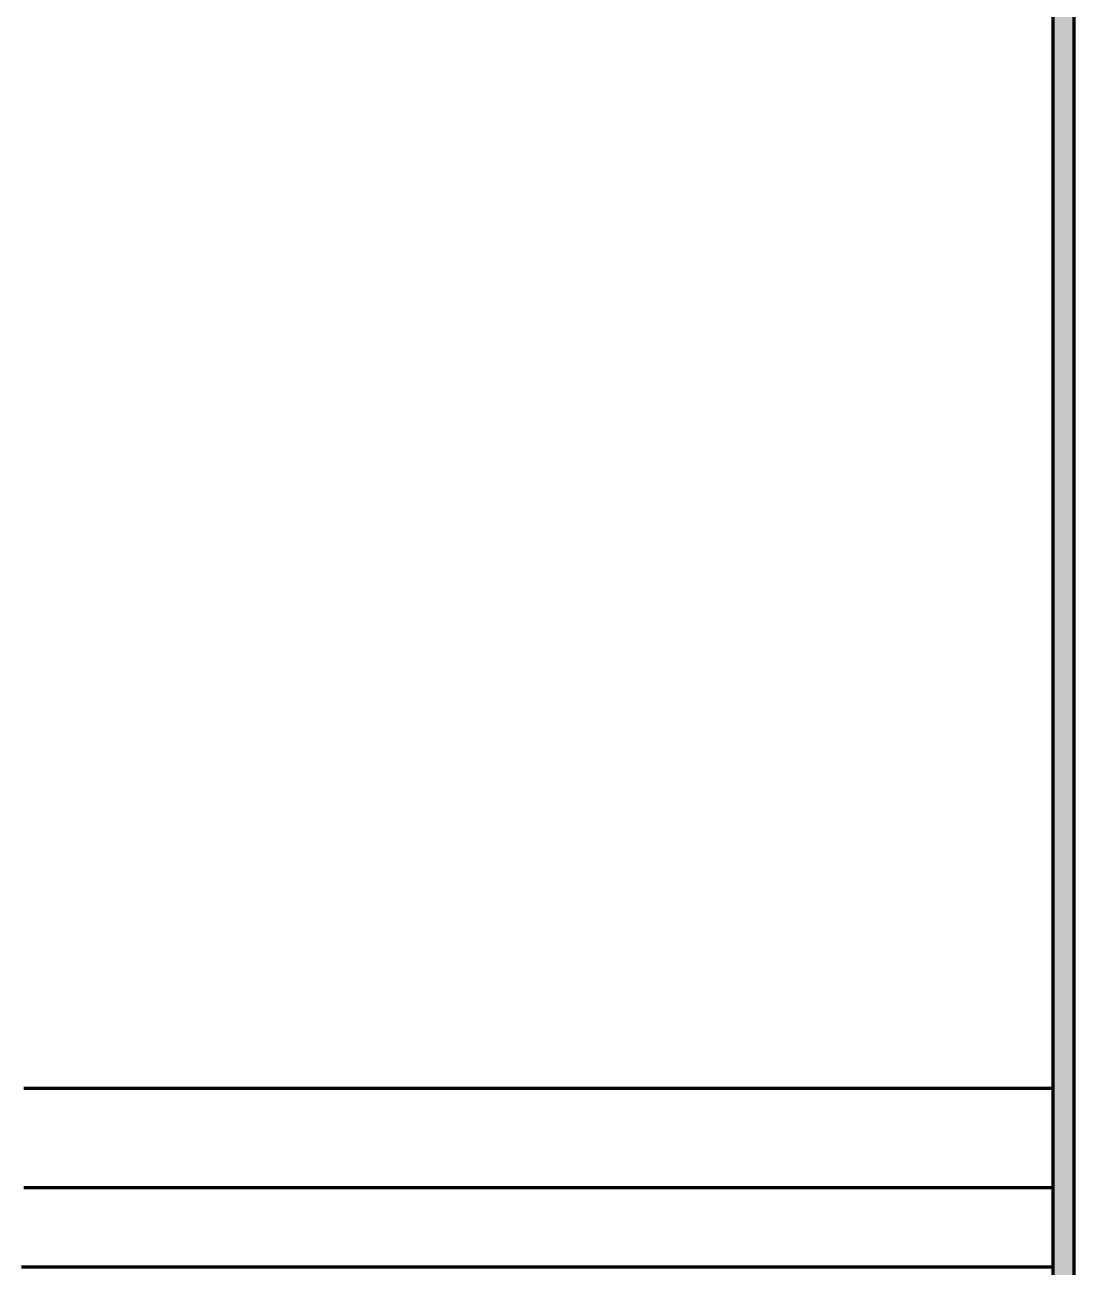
# Model space of a CAD drawing. Header units: millimetres. Extents: x 0 to 2382, y 0 to 420.
# Drawn here: x 736.99 to 762.1, y 111.65 to 141.39 of the extents above; entities that cross this region are included whole.
import ezdxf

# ---------------------------------------------------------------- set-up
doc = ezdxf.new("R2010")
doc.units = ezdxf.units.MM
doc.layers.add('01-VISIBLE', color=7, linetype='CONTINUOUS', lineweight=70)
doc.layers.add('05-RAYADO', color=8, linetype='CONTINUOUS', lineweight=18)

msp = doc.modelspace()

# ---------------------------------------------------------------- hatches: boundary and pattern name
at = {"layer": '05-RAYADO'}
h = msp.add_hatch(color=7, dxfattribs=at)
h.dxf.hatch_style = 1
h.paths.add_polyline_path([(762.1, 93.922), (761.6, 93.922), (761.6, 322.788), (762.1, 322.788)])

# ---------------------------------------------------------------- linework, layer by layer
at = {"layer": '01-VISIBLE'}
for p, q in [((761.6, 93.922), (761.6, 322.788)), ((762.1, 93.922), (762.1, 322.788))]:
    msp.add_line(p, q, dxfattribs=at)
for points in [[(761.6, 115.927), (761.513, 115.927), (761.427, 115.927), (761.34, 115.927), (761.253, 115.927), (761.166, 115.927), (761.08, 115.927), (760.993, 115.927), (760.906, 115.927), (760.819, 115.927), (760.732, 115.927), (760.646, 115.927), (760.559, 115.927), (760.472, 115.927), (760.385, 115.927), (760.299, 115.927), (760.212, 115.927), (760.125, 115.927), (760.038, 115.927), (759.952, 115.927), (759.865, 115.927), (759.778, 115.927), (759.692, 115.927), (759.605, 115.927), (759.518, 115.927), (759.431, 115.927), (759.345, 115.927), (759.258, 115.927), (759.171, 115.927), (759.084, 115.927), (758.997, 115.927), (758.911, 115.927), (758.824, 115.927), (758.737, 115.927), (758.65, 115.927), (758.564, 115.927), (758.477, 115.927), (758.39, 115.927), (758.303, 115.927), (758.217, 115.927), (758.13, 115.927), (758.043, 115.927), (757.957, 115.927), (757.87, 115.927), (757.783, 115.927), (757.696, 115.927), (757.61, 115.927), (757.523, 115.927), (757.436, 115.927), (757.349, 115.927), (757.263, 115.927), (757.176, 115.927), (757.089, 115.927), (757.002, 115.927), (756.915, 115.927), (756.829, 115.927), (756.742, 115.927), (756.655, 115.927), (756.568, 115.927), (756.482, 115.927), (756.395, 115.927), (756.308, 115.927), (756.221, 115.927), (756.135, 115.927), (756.048, 115.927), (755.961, 115.927), (755.875, 115.927), (755.788, 115.927), (755.701, 115.927), (755.614, 115.927), (755.528, 115.927), (755.441, 115.927), (755.354, 115.927), (755.267, 115.927), (755.181, 115.927), (755.094, 115.927), (755.007, 115.927), (754.92, 115.927), (754.833, 115.927), (754.747, 115.927), (754.66, 115.927), (754.573, 115.927), (754.486, 115.927), (754.4, 115.927), (754.313, 115.927), (754.226, 115.927), (754.139, 115.927), (754.053, 115.927), (753.966, 115.927), (753.879, 115.927), (753.793, 115.927), (753.706, 115.927), (753.619, 115.927), (753.532, 115.927), (753.446, 115.927), (753.359, 115.927), (753.272, 115.927), (753.185, 115.927), (753.098, 115.927), (753.012, 115.927), (752.925, 115.927), (752.838, 115.927), (752.751, 115.927), (752.665, 115.927), (752.578, 115.927), (752.491, 115.927), (752.404, 115.927), (752.318, 115.927), (752.231, 115.927), (752.144, 115.927), (752.058, 115.927), (751.971, 115.927), (751.884, 115.927), (751.797, 115.927), (751.711, 115.927), (751.624, 115.927), (751.537, 115.927), (751.45, 115.927), (751.364, 115.927), (751.277, 115.927), (751.19, 115.927), (751.103, 115.927), (751.016, 115.927), (750.93, 115.927), (750.843, 115.927), (750.756, 115.927), (750.669, 115.927), (750.583, 115.927), (750.496, 115.927), (750.409, 115.927), (750.322, 115.927), (750.236, 115.927), (750.149, 115.927), (750.062, 115.927), (749.976, 115.927), (749.889, 115.927), (749.802, 115.927), (749.715, 115.927), (749.629, 115.927), (749.542, 115.927), (749.455, 115.927), (749.368, 115.927), (749.282, 115.927), (749.195, 115.927), (749.108, 115.927), (749.021, 115.927), (748.934, 115.927), (748.848, 115.927), (748.761, 115.927), (748.674, 115.927), (748.587, 115.927), (748.501, 115.927), (748.414, 115.927), (748.327, 115.927), (748.24, 115.927), (748.154, 115.927), (748.067, 115.927), (747.98, 115.927), (747.894, 115.927), (747.807, 115.927), (747.72, 115.927), (747.633, 115.927), (747.547, 115.927), (747.46, 115.927), (747.373, 115.927), (747.286, 115.927), (747.199, 115.927), (747.113, 115.927), (747.026, 115.927), (746.939, 115.927), (746.852, 115.927), (746.766, 115.927), (746.679, 115.927), (746.592, 115.927), (746.505, 115.927), (746.419, 115.927), (746.332, 115.927), (746.245, 115.927), (746.159, 115.927), (746.072, 115.927), (745.985, 115.927), (745.898, 115.927), (745.812, 115.927), (745.725, 115.927), (745.638, 115.927), (745.551, 115.927), (745.465, 115.927), (745.378, 115.927), (745.291, 115.927), (745.204, 115.927), (745.117, 115.927), (745.031, 115.927), (744.944, 115.927), (744.857, 115.927), (744.77, 115.927), (744.684, 115.927), (744.597, 115.927), (744.51, 115.927), (744.423, 115.927), (744.337, 115.927), (744.25, 115.927), (744.163, 115.927), (744.077, 115.927), (743.99, 115.927), (743.903, 115.927), (743.816, 115.927), (743.73, 115.927), (743.643, 115.927), (743.556, 115.927), (743.469, 115.927), (743.383, 115.927), (743.296, 115.927), (743.209, 115.927), (743.122, 115.927), (743.035, 115.927), (742.949, 115.927), (742.862, 115.927), (742.775, 115.927), (742.688, 115.927), (742.602, 115.927), (742.515, 115.927), (742.428, 115.927), (742.341, 115.927), (742.255, 115.927), (742.168, 115.927), (742.081, 115.927), (741.995, 115.927), (741.908, 115.927), (741.821, 115.927), (741.734, 115.927), (741.648, 115.927), (741.561, 115.927), (741.474, 115.927), (741.387, 115.927), (741.301, 115.927), (741.214, 115.927), (741.127, 115.927), (741.04, 115.927), (740.953, 115.927), (740.867, 115.927), (740.78, 115.927), (740.693, 115.927), (740.606, 115.927), (740.52, 115.927), (740.433, 115.927), (740.346, 115.927), (740.26, 115.927), (740.173, 115.927), (740.086, 115.927), (739.999, 115.927), (739.913, 115.927), (739.826, 115.927), (739.739, 115.927), (739.652, 115.927), (739.566, 115.927), (739.479, 115.927), (739.392, 115.927), (739.305, 115.927), (739.218, 115.927), (739.132, 115.927), (739.045, 115.927), (738.958, 115.927), (738.871, 115.927), (738.785, 115.927), (738.698, 115.927), (738.611, 115.927), (738.524, 115.927), (738.438, 115.927), (738.351, 115.927), (738.264, 115.927), (738.178, 115.927), (738.091, 115.927), (738.004, 115.927), (737.917, 115.927), (737.831, 115.927), (737.744, 115.927), (737.657, 115.927), (737.57, 115.927), (737.484, 115.927), (737.397, 115.927), (737.31, 115.927), (737.223, 115.927), (737.136, 115.927), (737.05, 115.927), (736.963, 115.927)], [(761.6, 113.552), (761.513, 113.552), (761.427, 113.552), (761.34, 113.552), (761.253, 113.552), (761.166, 113.552), (761.08, 113.552), (760.993, 113.552), (760.906, 113.552), (760.819, 113.552), (760.732, 113.552), (760.646, 113.552), (760.559, 113.552), (760.472, 113.552), (760.385, 113.552), (760.299, 113.552), (760.212, 113.552), (760.125, 113.552), (760.038, 113.552), (759.952, 113.552), (759.865, 113.552), (759.778, 113.552), (759.692, 113.552), (759.605, 113.552), (759.518, 113.552), (759.431, 113.552), (759.345, 113.552), (759.258, 113.552), (759.171, 113.552), (759.084, 113.552), (758.997, 113.552), (758.911, 113.552), (758.824, 113.552), (758.737, 113.552), (758.65, 113.552), (758.564, 113.552), (758.477, 113.552), (758.39, 113.552), (758.303, 113.552), (758.217, 113.552), (758.13, 113.552), (758.043, 113.552), (757.957, 113.552), (757.87, 113.552), (757.783, 113.552), (757.696, 113.552), (757.61, 113.552), (757.523, 113.552), (757.436, 113.552), (757.349, 113.552), (757.263, 113.552), (757.176, 113.552), (757.089, 113.552), (757.002, 113.552), (756.915, 113.552), (756.829, 113.552), (756.742, 113.552), (756.655, 113.552), (756.568, 113.552), (756.482, 113.552), (756.395, 113.552), (756.308, 113.552), (756.221, 113.552), (756.135, 113.552), (756.048, 113.552), (755.961, 113.552), (755.875, 113.552), (755.788, 113.552), (755.701, 113.552), (755.614, 113.552), (755.528, 113.552), (755.441, 113.552), (755.354, 113.552), (755.267, 113.552), (755.181, 113.552), (755.094, 113.552), (755.007, 113.552), (754.92, 113.552), (754.833, 113.552), (754.747, 113.552), (754.66, 113.552), (754.573, 113.552), (754.486, 113.552), (754.4, 113.552), (754.313, 113.552), (754.226, 113.552), (754.139, 113.552), (754.053, 113.552), (753.966, 113.552), (753.879, 113.552), (753.793, 113.552), (753.706, 113.552), (753.619, 113.552), (753.532, 113.552), (753.446, 113.552), (753.359, 113.552), (753.272, 113.552), (753.185, 113.552), (753.098, 113.552), (753.012, 113.552), (752.925, 113.552), (752.838, 113.552), (752.751, 113.552), (752.665, 113.552), (752.578, 113.552), (752.491, 113.552), (752.404, 113.552), (752.318, 113.552), (752.231, 113.552), (752.144, 113.552), (752.058, 113.552), (751.971, 113.552), (751.884, 113.552), (751.797, 113.552), (751.711, 113.552), (751.624, 113.552), (751.537, 113.552), (751.45, 113.552), (751.364, 113.552), (751.277, 113.552), (751.19, 113.552), (751.103, 113.552), (751.016, 113.552), (750.93, 113.552), (750.843, 113.552), (750.756, 113.552), (750.669, 113.552), (750.583, 113.552), (750.496, 113.552), (750.409, 113.552), (750.322, 113.552), (750.236, 113.552), (750.149, 113.552), (750.062, 113.552), (749.976, 113.552), (749.889, 113.552), (749.802, 113.552), (749.715, 113.552), (749.629, 113.552), (749.542, 113.552), (749.455, 113.552), (749.368, 113.552), (749.282, 113.552), (749.195, 113.552), (749.108, 113.552), (749.021, 113.552), (748.934, 113.552), (748.848, 113.552), (748.761, 113.552), (748.674, 113.552), (748.587, 113.552), (748.501, 113.552), (748.414, 113.552), (748.327, 113.552), (748.24, 113.552), (748.154, 113.552), (748.067, 113.552), (747.98, 113.552), (747.894, 113.552), (747.807, 113.552), (747.72, 113.552), (747.633, 113.552), (747.547, 113.552), (747.46, 113.552), (747.373, 113.552), (747.286, 113.552), (747.199, 113.552), (747.113, 113.552), (747.026, 113.552), (746.939, 113.552), (746.852, 113.552), (746.766, 113.552), (746.679, 113.552), (746.592, 113.552), (746.505, 113.552), (746.419, 113.552), (746.332, 113.552), (746.245, 113.552), (746.159, 113.552), (746.072, 113.552), (745.985, 113.552), (745.898, 113.552), (745.812, 113.552), (745.725, 113.552), (745.638, 113.552), (745.551, 113.552), (745.465, 113.552), (745.378, 113.552), (745.291, 113.552), (745.204, 113.552), (745.117, 113.552), (745.031, 113.552), (744.944, 113.552), (744.857, 113.552), (744.77, 113.552), (744.684, 113.552), (744.597, 113.552), (744.51, 113.552), (744.423, 113.552), (744.337, 113.552), (744.25, 113.552), (744.163, 113.552), (744.077, 113.552), (743.99, 113.552), (743.903, 113.552), (743.816, 113.552), (743.73, 113.552), (743.643, 113.552), (743.556, 113.552), (743.469, 113.552), (743.383, 113.552), (743.296, 113.552), (743.209, 113.552), (743.122, 113.552), (743.035, 113.552), (742.949, 113.552), (742.862, 113.552), (742.775, 113.552), (742.688, 113.552), (742.602, 113.552), (742.515, 113.552), (742.428, 113.552), (742.341, 113.552), (742.255, 113.552), (742.168, 113.552), (742.081, 113.552), (741.995, 113.552), (741.908, 113.552), (741.821, 113.552), (741.734, 113.552), (741.648, 113.552), (741.561, 113.552), (741.474, 113.552), (741.387, 113.552), (741.301, 113.552), (741.214, 113.552), (741.127, 113.552), (741.04, 113.552), (740.953, 113.552), (740.867, 113.552), (740.78, 113.552), (740.693, 113.552), (740.606, 113.552), (740.52, 113.552), (740.433, 113.552), (740.346, 113.552), (740.26, 113.552), (740.173, 113.552), (740.086, 113.552), (739.999, 113.552), (739.913, 113.552), (739.826, 113.552), (739.739, 113.552), (739.652, 113.552), (739.566, 113.552), (739.479, 113.552), (739.392, 113.552), (739.305, 113.552), (739.218, 113.552), (739.132, 113.552), (739.045, 113.552), (738.958, 113.552), (738.871, 113.552), (738.785, 113.552), (738.698, 113.552), (738.611, 113.552), (738.524, 113.552), (738.438, 113.552), (738.351, 113.552), (738.264, 113.552), (738.178, 113.552), (738.091, 113.552), (738.004, 113.552), (737.917, 113.552), (737.831, 113.552), (737.744, 113.552), (737.657, 113.552), (737.57, 113.552), (737.484, 113.552), (737.397, 113.552), (737.31, 113.552), (737.223, 113.552), (737.136, 113.552), (737.05, 113.552), (736.963, 113.552)], [(761.6, 111.652), (761.511, 111.652), (761.422, 111.652), (761.333, 111.652), (761.244, 111.652), (761.154, 111.652), (761.065, 111.652), (760.976, 111.652), (760.887, 111.652), (760.798, 111.652), (760.709, 111.652), (760.62, 111.652), (760.53, 111.652), (760.441, 111.652), (760.352, 111.652), (760.263, 111.652), (760.174, 111.652), (760.085, 111.652), (759.996, 111.652), (759.907, 111.652), (759.817, 111.652), (759.728, 111.652), (759.639, 111.652), (759.55, 111.652), (759.461, 111.652), (759.372, 111.652), (759.283, 111.652), (759.194, 111.652), (759.105, 111.652), (759.015, 111.652), (758.926, 111.652), (758.837, 111.652), (758.748, 111.652), (758.659, 111.652), (758.57, 111.652), (758.481, 111.652), (758.391, 111.652), (758.302, 111.652), (758.213, 111.652), (758.124, 111.652), (758.035, 111.652), (757.946, 111.652), (757.857, 111.652), (757.768, 111.652), (757.678, 111.652), (757.589, 111.652), (757.5, 111.652), (757.411, 111.652), (757.322, 111.652), (757.233, 111.652), (757.144, 111.652), (757.055, 111.652), (756.966, 111.652), (756.876, 111.652), (756.787, 111.652), (756.698, 111.652), (756.609, 111.652), (756.52, 111.652), (756.431, 111.652), (756.342, 111.652), (756.253, 111.652), (756.163, 111.652), (756.074, 111.652), (755.985, 111.652), (755.896, 111.652), (755.807, 111.652), (755.718, 111.652), (755.629, 111.652), (755.539, 111.652), (755.45, 111.652), (755.361, 111.652), (755.272, 111.652), (755.183, 111.652), (755.094, 111.652), (755.005, 111.652), (754.916, 111.652), (754.827, 111.652), (754.737, 111.652), (754.648, 111.652), (754.559, 111.652), (754.47, 111.652), (754.381, 111.652), (754.292, 111.652), (754.203, 111.652), (754.114, 111.652), (754.024, 111.652), (753.935, 111.652), (753.846, 111.652), (753.757, 111.652), (753.668, 111.652), (753.579, 111.652), (753.49, 111.652), (753.4, 111.652), (753.311, 111.652), (753.222, 111.652), (753.133, 111.652), (753.044, 111.652), (752.955, 111.652), (752.866, 111.652), (752.777, 111.652), (752.688, 111.652), (752.598, 111.652), (752.509, 111.652), (752.42, 111.652), (752.331, 111.652), (752.242, 111.652), (752.153, 111.652), (752.064, 111.652), (751.975, 111.652), (751.885, 111.652), (751.796, 111.652), (751.707, 111.652), (751.618, 111.652), (751.529, 111.652), (751.44, 111.652), (751.351, 111.652), (751.261, 111.652), (751.172, 111.652), (751.083, 111.652), (750.994, 111.652), (750.905, 111.652), (750.816, 111.652), (750.727, 111.652), (750.638, 111.652), (750.548, 111.652), (750.459, 111.652), (750.37, 111.652), (750.281, 111.652), (750.192, 111.652), (750.103, 111.652), (750.014, 111.652), (749.925, 111.652), (749.836, 111.652), (749.746, 111.652), (749.657, 111.652), (749.568, 111.652), (749.479, 111.652), (749.39, 111.652), (749.301, 111.652), (749.212, 111.652), (749.122, 111.652), (749.033, 111.652), (748.944, 111.652), (748.855, 111.652), (748.766, 111.652), (748.677, 111.652), (748.588, 111.652), (748.499, 111.652), (748.409, 111.652), (748.32, 111.652), (748.231, 111.652), (748.142, 111.652), (748.053, 111.652), (747.964, 111.652), (747.875, 111.652), (747.786, 111.652), (747.697, 111.652), (747.607, 111.652), (747.518, 111.652), (747.429, 111.652), (747.34, 111.652), (747.251, 111.652), (747.162, 111.652), (747.073, 111.652), (746.984, 111.652), (746.894, 111.652), (746.805, 111.652), (746.716, 111.652), (746.627, 111.652), (746.538, 111.652), (746.449, 111.652), (746.36, 111.652), (746.27, 111.652), (746.181, 111.652), (746.092, 111.652), (746.003, 111.652), (745.914, 111.652), (745.825, 111.652), (745.736, 111.652), (745.647, 111.652), (745.558, 111.652), (745.468, 111.652), (745.379, 111.652), (745.29, 111.652), (745.201, 111.652), (745.112, 111.652), (745.023, 111.652), (744.934, 111.652), (744.845, 111.652), (744.755, 111.652), (744.666, 111.652), (744.577, 111.652), (744.488, 111.652), (744.399, 111.652), (744.31, 111.652), (744.221, 111.652), (744.131, 111.652), (744.042, 111.652), (743.953, 111.652), (743.864, 111.652), (743.775, 111.652), (743.686, 111.652), (743.597, 111.652), (743.508, 111.652), (743.418, 111.652), (743.329, 111.652), (743.24, 111.652), (743.151, 111.652), (743.062, 111.652), (742.973, 111.652), (742.884, 111.652), (742.795, 111.652), (742.706, 111.652), (742.616, 111.652), (742.527, 111.652), (742.438, 111.652), (742.349, 111.652), (742.26, 111.652), (742.171, 111.652), (742.082, 111.652), (741.992, 111.652), (741.903, 111.652), (741.814, 111.652), (741.725, 111.652), (741.636, 111.652), (741.547, 111.652), (741.458, 111.652), (741.369, 111.652), (741.279, 111.652), (741.19, 111.652), (741.101, 111.652), (741.012, 111.652), (740.923, 111.652), (740.834, 111.652), (740.745, 111.652), (740.656, 111.652), (740.567, 111.652), (740.477, 111.652), (740.388, 111.652), (740.299, 111.652), (740.21, 111.652), (740.121, 111.652), (740.032, 111.652), (739.943, 111.652), (739.854, 111.652), (739.764, 111.652), (739.675, 111.652), (739.586, 111.652), (739.497, 111.652), (739.408, 111.652), (739.319, 111.652), (739.23, 111.652), (739.14, 111.652), (739.051, 111.652), (738.962, 111.652), (738.873, 111.652), (738.784, 111.652), (738.695, 111.652), (738.606, 111.652), (738.517, 111.652), (738.428, 111.652), (738.338, 111.652), (738.249, 111.652), (738.16, 111.652), (738.071, 111.652), (737.982, 111.652), (737.893, 111.652), (737.804, 111.652), (737.715, 111.652), (737.625, 111.652), (737.536, 111.652), (737.447, 111.652), (737.358, 111.652), (737.269, 111.652), (737.18, 111.652), (737.091, 111.652), (737.001, 111.652), (736.912, 111.652)]]:
    msp.add_lwpolyline(points, dxfattribs=at)

doc.saveas('drawing.dxf')
